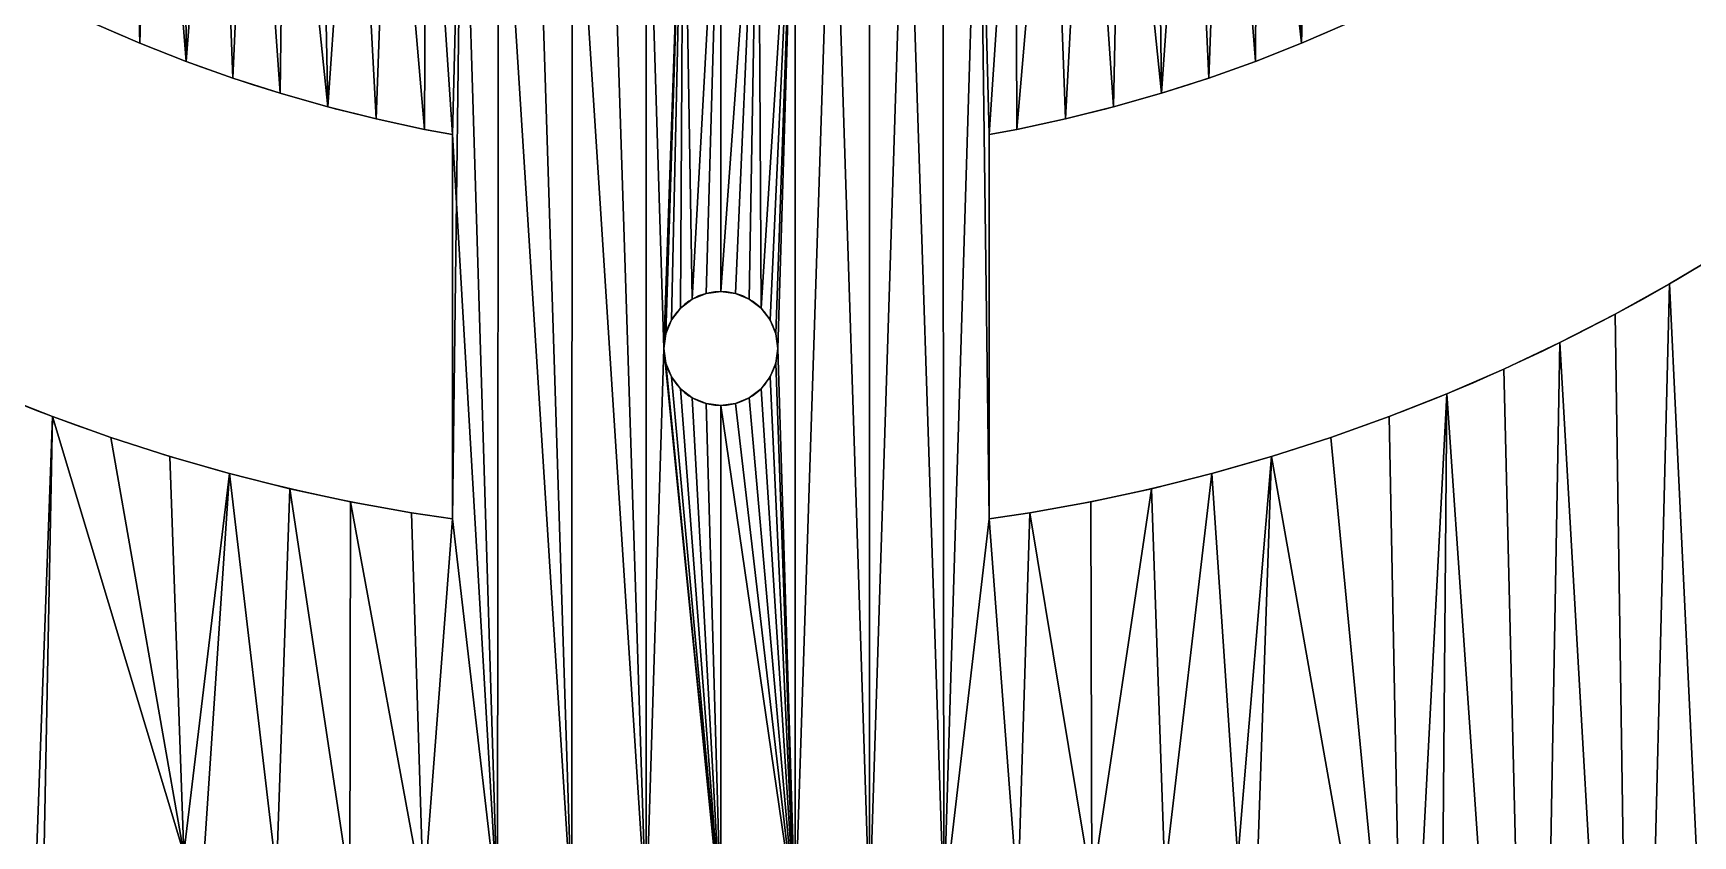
# Model space of a CAD drawing. Extents: x 0 to 166, y 0 to 166.
# Drawn here: x 64.88 to 108.61, y 25.16 to 46.31 of the extents above; entities that cross this region are included whole.
import ezdxf

# ---------------------------------------------------------------- set-up
doc = ezdxf.new("R2010")
doc.units = 0
doc.header["$MEASUREMENT"] = 0
doc.layers.get('0').update_dxf_attribs({"color": 13, "linetype": 'CONTINUOUS'})

msp = doc.modelspace()

# ---------------------------------------------------------------- linework, layer by layer
for p, q in [((67.693, 46.045), (67.693, 46.045, 2)), ((98.307, 46.045), (98.307, 46.045, 2)), ((68.91, 45.564), (68.91, 45.564, 2)), ((97.09, 45.564), (97.09, 45.564, 2)), ((70.142, 45.123), (70.142, 45.123, 2)), ((95.858, 45.123), (95.858, 45.123, 2)), ((71.389, 44.722), (71.389, 44.722, 2)), ((94.611, 44.722), (94.611, 44.722, 2)), ((72.647, 44.363), (72.647, 44.363, 2)), ((93.353, 44.363), (93.353, 44.363, 2)), ((73.917, 44.045), (73.917, 44.045, 2)), ((75.196, 43.769), (75.196, 43.769, 2)), ((90.804, 43.769), (90.804, 43.769, 2)), ((92.083, 44.045), (92.083, 44.045, 2)), ((75.929, 43.635), (75.929, 33.509)), ((75.929, 43.635, 2), (75.929, 33.509, 2)), ((75.929, 43.635), (75.929, 43.635, 2)), ((90.071, 43.635), (90.071, 33.509)), ((90.071, 43.635), (90.071, 43.635, 2)), ((90.071, 43.635, 2), (90.071, 33.509, 2)), ((82.612, 39.449), (82.612, 39.449, 2)), ((83, 39.5), (83, 39.5, 2)), ((83.388, 39.449), (83.388, 39.449, 2)), ((108, 39.699), (108, 39.699, 2)), ((81.939, 39.061), (81.939, 39.061, 2)), ((82.25, 39.299), (82.25, 39.299, 2)), ((83.75, 39.299), (83.75, 39.299, 2)), ((84.061, 39.061), (84.061, 39.061, 2)), ((81.701, 38.75), (81.701, 38.75, 2)), ((84.299, 38.75), (84.299, 38.75, 2)), ((106.57, 38.904), (106.57, 38.904, 2)), ((81.551, 38.388), (81.551, 38.388, 2)), ((84.449, 38.388), (84.449, 38.388, 2)), ((105.114, 38.156), (105.114, 38.156, 2)), ((81.5, 38), (81.5, 38, 2)), ((81.551, 37.612), (81.551, 37.612, 2)), ((84.449, 37.612), (84.449, 37.612, 2)), ((84.5, 38), (84.5, 38, 2)), ((81.701, 37.25), (81.701, 37.25, 2)), ((84.299, 37.25), (84.299, 37.25, 2)), ((103.635, 37.457), (103.635, 37.457, 2)), ((81.939, 36.939), (81.939, 36.939, 2)), ((84.061, 36.939), (84.061, 36.939, 2)), ((102.134, 36.806), (102.134, 36.806, 2)), ((82.25, 36.701), (82.25, 36.701, 2)), ((82.612, 36.551), (82.612, 36.551, 2)), ((83, 36.5), (83, 36.5, 2)), ((83.388, 36.551), (83.388, 36.551, 2)), ((83.75, 36.701), (83.75, 36.701, 2)), ((65.387, 36.205), (65.387, 36.205, 2)), ((100.613, 36.205), (100.613, 36.205, 2)), ((66.928, 35.653), (66.928, 35.653, 2)), ((99.072, 35.653), (99.072, 35.653, 2)), ((68.486, 35.153), (68.486, 35.153, 2)), ((97.514, 35.153), (97.514, 35.153, 2)), ((70.059, 34.704), (70.059, 34.704, 2)), ((95.941, 34.704), (95.941, 34.704, 2)), ((71.646, 34.306), (71.646, 34.306, 2)), ((94.354, 34.306), (94.354, 34.306, 2)), ((73.245, 33.961), (73.245, 33.961, 2)), ((92.755, 33.961), (92.755, 33.961, 2)), ((74.855, 33.668), (74.855, 33.668, 2)), ((75.929, 33.509), (75.929, 33.509, 2)), ((90.071, 33.509), (90.071, 33.509, 2)), ((91.145, 33.668), (91.145, 33.668, 2))]:
    msp.add_line(p, q)
for centre in [(83, 83), (83, 83, 2)]:
    msp.add_circle(centre, 83)
at = {"extrusion": (0, 0, -1)}
for centre in [(-83, 38), (-83, 38, -2)]:
    msp.add_circle(centre, 1.5, dxfattribs=at)
for centre, radius, start, end in [((-83, 83), 50, 278.1311, 351.8689), ((-83, 83, -2), 50, 278.1311, 351.8689), ((-83, 83), 40, 280.1834, 349.8166), ((-83, 83, -2), 40, 280.1834, 349.8166), ((-83, 83), 40, 190.1834, 259.8166), ((-83, 83), 50, 188.1311, 261.8689), ((-83, 83, -2), 40, 190.1834, 259.8166), ((-83, 83, -2), 50, 188.1311, 261.8689)]:
    msp.add_arc(centre, radius, start, end, dxfattribs=at)

# ---------------------------------------------------------------- meshes
mesh = msp.add_polyface()
corners = [(75.929, 33.509, 2), (77.119, 23.289, 2), (75.929, 43.635, 2), (76.188, 53.784, 2), (77.147, 53.576, 2), (79.076, 23.128, 2), (78.113, 53.401, 2), (79.084, 53.257, 2), (81.037, 23.032, 2), (80.059, 53.144, 2), (81.038, 53.064, 2), (81.5, 38, 2), (83, 23, 2), (81.551, 37.612, 2), (81.701, 37.25, 2), (81.939, 36.939, 2), (67.387, 57.387, 2), (66.492, 46.565, 2), (67.693, 46.045, 2), (68, 57.019, 2), (68.91, 45.564, 2), (68.858, 56.542, 2), (69.731, 56.094, 2), (70.142, 45.123, 2), (70.619, 55.674, 2), (71.389, 44.722, 2), (71.519, 55.284, 2), (72.647, 44.363, 2), (72.432, 54.923, 2), (73.357, 54.592, 2), (73.917, 44.045, 2), (74.291, 54.292, 2), (75.196, 43.769, 2), (75.235, 54.022, 2), (57.019, 68, 2), (56.626, 52.926, 2), (57.624, 52.08, 2), (64.772, 74.772, 2), (61.877, 49.032, 2), (63, 48.359, 2), (64.144, 47.723, 2), (65.308, 47.125, 2), (82.018, 53.016, 2), (81.551, 38.388, 2), (81.701, 38.75, 2), (81.939, 39.061, 2), (82.25, 39.299, 2), (83, 53, 2), (82.612, 39.449, 2), (83, 39.5, 2)]
mesh.append_faces([[corners[k] for k in face] for face in [(0, 1, 2), (3, 1, 4), (4, 5, 6), (6, 5, 7), (7, 8, 9), (9, 8, 10), (11, 12, 13), (13, 12, 14), (14, 12, 15), (16, 18, 19), (19, 20, 21), (21, 20, 22), (22, 23, 24), (24, 25, 26), (26, 27, 28), (28, 27, 29), (29, 30, 31), (31, 32, 33), (33, 2, 3), (42, 46, 47)]], dxfattribs={"vtx0": -1, "vtx1": -1})
mesh.append_faces([[corners[k] for k in face] for face in [(2, 1, 3), (10, 8, 11)]], dxfattribs={"vtx0": -1, "vtx1": -1, "vtx2": -1})
mesh.append_faces([[corners[k] for k in face] for face in [(4, 1, 5), (7, 5, 8), (16, 17, 18), (19, 18, 20), (22, 20, 23), (24, 23, 25), (26, 25, 27), (29, 27, 30), (31, 30, 32), (33, 32, 2), (34, 35, 36), (37, 38, 39), (37, 39, 40), (37, 40, 41), (11, 42, 10), (42, 11, 43), (42, 43, 44), (42, 44, 45), (42, 45, 46), (47, 46, 48), (47, 48, 49)]], dxfattribs={"vtx0": -1, "vtx2": -1})
mesh = msp.add_polyface()
corners = [(60.777, 49.741), (64.772, 74.772), (61.877, 49.032), (63, 48.359), (64.144, 47.723), (65.308, 47.125), (77.119, 23.289), (75.929, 33.509), (76.188, 53.784), (77.147, 53.576), (79.076, 23.128), (78.113, 53.401), (79.084, 53.257), (81.037, 23.032), (80.059, 53.144), (81.038, 53.064), (81.5, 38), (83, 23), (81.551, 37.612), (81.701, 37.25), (81.939, 36.939), (66.492, 46.565), (67.387, 57.387), (67.693, 46.045), (68, 57.019), (68.91, 45.564), (68.858, 56.542), (69.731, 56.094), (70.142, 45.123), (70.619, 55.674), (71.389, 44.722), (71.519, 55.284), (72.647, 44.363), (72.432, 54.923), (73.357, 54.592), (73.917, 44.045), (74.291, 54.292), (75.196, 43.769), (75.235, 54.022), (75.929, 43.635), (82.018, 53.016), (81.551, 38.388), (81.701, 38.75), (81.939, 39.061), (82.25, 39.299), (83, 53), (82.612, 39.449), (83, 39.5)]
mesh.append_faces([[corners[k] for k in face] for face in [(0, 1, 2), (2, 1, 3), (3, 1, 4), (4, 1, 5), (6, 9, 10), (10, 12, 13), (21, 22, 23), (23, 24, 25), (25, 27, 28), (28, 29, 30), (30, 31, 32), (32, 34, 35), (35, 36, 37), (37, 38, 39), (39, 8, 7), (40, 16, 15), (16, 40, 41), (41, 40, 42), (42, 40, 43), (43, 40, 44), (44, 45, 46), (46, 45, 47)]], dxfattribs={"vtx0": -1, "vtx1": -1})
mesh.append_faces([[corners[k] for k in face] for face in [(6, 7, 8), (13, 15, 16)]], dxfattribs={"vtx0": -1, "vtx1": -1, "vtx2": -1})
mesh.append_faces([[corners[k] for k in face] for face in [(6, 8, 9), (10, 9, 11), (10, 11, 12), (13, 12, 14), (13, 14, 15), (17, 16, 18), (17, 18, 19), (17, 19, 20), (23, 22, 24), (25, 24, 26), (25, 26, 27), (28, 27, 29), (30, 29, 31), (32, 31, 33), (32, 33, 34), (35, 34, 36), (37, 36, 38), (39, 38, 8), (44, 40, 45)]], dxfattribs={"vtx0": -1, "vtx2": -1})
mesh = msp.add_polyface()
corners = [(84.963, 23.032), (84.061, 36.939), (84.299, 37.25), (84.449, 37.612), (84.5, 38), (84.962, 53.064), (85.941, 53.144), (86.924, 23.128), (86.916, 53.257), (87.887, 53.401), (88.881, 23.289), (88.853, 53.576), (89.812, 53.784), (90.071, 33.509), (90.071, 43.635), (101.856, 47.723), (108.613, 67.387), (103, 48.359), (104.123, 49.032), (105.223, 49.741), (106.299, 50.486), (90.765, 54.022), (90.804, 43.769), (91.709, 54.292), (92.083, 44.045), (92.643, 54.592), (93.353, 44.363), (93.568, 54.923), (94.611, 44.722), (94.481, 55.284), (95.381, 55.674), (95.858, 45.123), (96.269, 56.094), (97.09, 45.564), (97.142, 56.542), (98.307, 46.045), (98, 57.019), (98.613, 57.387), (99.508, 46.565), (83, 39.5), (83, 53), (83.982, 53.016), (83.388, 39.449), (83.75, 39.299), (84.061, 39.061), (84.299, 38.75), (84.449, 38.388)]
mesh.append_faces([[corners[k] for k in face] for face in [(0, 6, 7), (7, 9, 10), (13, 12, 14), (15, 16, 17), (17, 16, 18), (18, 16, 19), (19, 16, 20), (21, 14, 12), (14, 21, 22), (22, 23, 24), (24, 25, 26), (26, 27, 28), (28, 30, 31), (31, 32, 33), (33, 34, 35), (35, 37, 38), (39, 41, 42), (42, 41, 43), (43, 41, 44), (44, 5, 45), (45, 5, 46), (46, 5, 4)]], dxfattribs={"vtx0": -1, "vtx1": -1})
mesh.append_faces([[corners[k] for k in face] for face in [(0, 4, 5), (10, 12, 13)]], dxfattribs={"vtx0": -1, "vtx1": -1, "vtx2": -1})
mesh.append_faces([[corners[k] for k in face] for face in [(0, 1, 2), (0, 2, 3), (0, 3, 4), (0, 5, 6), (7, 6, 8), (7, 8, 9), (10, 9, 11), (10, 11, 12), (22, 21, 23), (24, 23, 25), (26, 25, 27), (28, 27, 29), (28, 29, 30), (31, 30, 32), (33, 32, 34), (35, 34, 36), (35, 36, 37), (39, 40, 41), (44, 41, 5)]], dxfattribs={"vtx0": -1, "vtx2": -1})
mesh = msp.add_polyface()
corners = [(84.061, 36.939, 2), (84.963, 23.032, 2), (84.299, 37.25, 2), (84.449, 37.612, 2), (84.5, 38, 2), (84.962, 53.064, 2), (85.941, 53.144, 2), (86.924, 23.128, 2), (86.916, 53.257, 2), (87.887, 53.401, 2), (88.881, 23.289, 2), (88.853, 53.576, 2), (89.812, 53.784, 2), (90.071, 33.509, 2), (90.071, 43.635, 2), (108.613, 67.387, 2), (101.856, 47.723, 2), (103, 48.359, 2), (104.123, 49.032, 2), (105.223, 49.741, 2), (106.299, 50.486, 2), (83, 53, 2), (83, 39.5, 2), (83.982, 53.016, 2), (83.388, 39.449, 2), (83.75, 39.299, 2), (84.061, 39.061, 2), (84.299, 38.75, 2), (84.449, 38.388, 2), (90.765, 54.022, 2), (90.804, 43.769, 2), (91.709, 54.292, 2), (92.083, 44.045, 2), (92.643, 54.592, 2), (93.353, 44.363, 2), (93.568, 54.923, 2), (94.611, 44.722, 2), (94.481, 55.284, 2), (95.381, 55.674, 2), (95.858, 45.123, 2), (96.269, 56.094, 2), (97.09, 45.564, 2), (97.142, 56.542, 2), (98.307, 46.045, 2), (98, 57.019, 2), (98.613, 57.387, 2), (99.508, 46.565, 2)]
mesh.append_faces([[corners[k] for k in face] for face in [(0, 1, 2), (2, 1, 3), (3, 1, 4), (5, 1, 6), (6, 7, 8), (8, 7, 9), (9, 10, 11), (11, 10, 12), (21, 22, 23), (23, 26, 5), (29, 30, 31), (31, 32, 33), (33, 34, 35), (35, 36, 37), (37, 36, 38), (38, 39, 40), (40, 41, 42), (42, 43, 44), (44, 43, 45)]], dxfattribs={"vtx0": -1, "vtx1": -1})
mesh.append_faces([[corners[k] for k in face] for face in [(4, 1, 5), (12, 10, 13)]], dxfattribs={"vtx0": -1, "vtx1": -1, "vtx2": -1})
mesh.append_faces([[corners[k] for k in face] for face in [(6, 1, 7), (9, 7, 10), (12, 13, 14), (15, 16, 17), (15, 17, 18), (15, 18, 19), (15, 19, 20), (23, 22, 24), (23, 24, 25), (23, 25, 26), (5, 26, 27), (5, 27, 28), (5, 28, 4), (14, 29, 12), (29, 14, 30), (31, 30, 32), (33, 32, 34), (35, 34, 36), (38, 36, 39), (40, 39, 41), (42, 41, 43), (45, 43, 46)]], dxfattribs={"vtx0": -1, "vtx2": -1})
mesh = msp.add_polyface()
corners = [(67.693, 46.045, 2), (66.492, 46.565), (67.693, 46.045), (66.492, 46.565, 2)]
mesh.append_faces([[corners[k] for k in face] for face in [(0, 1, 2), (1, 0, 3)]], dxfattribs={"vtx0": -1})
mesh = msp.add_polyface()
corners = [(99.508, 46.565, 2), (98.307, 46.045), (99.508, 46.565), (98.307, 46.045, 2)]
mesh.append_faces([[corners[k] for k in face] for face in [(0, 1, 2), (1, 0, 3)]], dxfattribs={"vtx0": -1})
mesh = msp.add_polyface()
corners = [(68.91, 45.564, 2), (67.693, 46.045), (68.91, 45.564), (67.693, 46.045, 2)]
mesh.append_faces([[corners[k] for k in face] for face in [(0, 1, 2), (1, 0, 3)]], dxfattribs={"vtx0": -1})
mesh = msp.add_polyface()
corners = [(98.307, 46.045, 2), (97.09, 45.564), (98.307, 46.045), (97.09, 45.564, 2)]
mesh.append_faces([[corners[k] for k in face] for face in [(0, 1, 2), (1, 0, 3)]], dxfattribs={"vtx0": -1})
mesh = msp.add_polyface()
corners = [(70.142, 45.123, 2), (68.91, 45.564), (70.142, 45.123), (68.91, 45.564, 2)]
mesh.append_faces([[corners[k] for k in face] for face in [(0, 1, 2), (1, 0, 3)]], dxfattribs={"vtx0": -1})
mesh = msp.add_polyface()
corners = [(97.09, 45.564, 2), (95.858, 45.123), (97.09, 45.564), (95.858, 45.123, 2)]
mesh.append_faces([[corners[k] for k in face] for face in [(0, 1, 2), (1, 0, 3)]], dxfattribs={"vtx0": -1})
mesh = msp.add_polyface()
corners = [(71.389, 44.722, 2), (70.142, 45.123), (71.389, 44.722), (70.142, 45.123, 2)]
mesh.append_faces([[corners[k] for k in face] for face in [(0, 1, 2), (1, 0, 3)]], dxfattribs={"vtx0": -1})
mesh = msp.add_polyface()
corners = [(95.858, 45.123, 2), (94.611, 44.722), (95.858, 45.123), (94.611, 44.722, 2)]
mesh.append_faces([[corners[k] for k in face] for face in [(0, 1, 2), (1, 0, 3)]], dxfattribs={"vtx0": -1})
mesh = msp.add_polyface()
corners = [(72.647, 44.363, 2), (71.389, 44.722), (72.647, 44.363), (71.389, 44.722, 2)]
mesh.append_faces([[corners[k] for k in face] for face in [(0, 1, 2), (1, 0, 3)]], dxfattribs={"vtx0": -1})
mesh = msp.add_polyface()
corners = [(94.611, 44.722, 2), (93.353, 44.363), (94.611, 44.722), (93.353, 44.363, 2)]
mesh.append_faces([[corners[k] for k in face] for face in [(0, 1, 2), (1, 0, 3)]], dxfattribs={"vtx0": -1})
mesh = msp.add_polyface()
corners = [(73.917, 44.045, 2), (72.647, 44.363), (73.917, 44.045), (72.647, 44.363, 2)]
mesh.append_faces([[corners[k] for k in face] for face in [(0, 1, 2), (1, 0, 3)]], dxfattribs={"vtx0": -1})
mesh = msp.add_polyface()
corners = [(93.353, 44.363, 2), (92.083, 44.045), (93.353, 44.363), (92.083, 44.045, 2)]
mesh.append_faces([[corners[k] for k in face] for face in [(0, 1, 2), (1, 0, 3)]], dxfattribs={"vtx0": -1})
mesh = msp.add_polyface()
corners = [(75.196, 43.769, 2), (73.917, 44.045), (75.196, 43.769), (73.917, 44.045, 2)]
mesh.append_faces([[corners[k] for k in face] for face in [(0, 1, 2), (1, 0, 3)]], dxfattribs={"vtx0": -1})
mesh = msp.add_polyface()
corners = [(75.929, 43.635, 2), (75.196, 43.769), (75.929, 43.635), (75.196, 43.769, 2)]
mesh.append_faces([[corners[k] for k in face] for face in [(0, 1, 2), (1, 0, 3)]], dxfattribs={"vtx0": -1})
mesh = msp.add_polyface()
corners = [(90.804, 43.769, 2), (90.071, 43.635), (90.804, 43.769), (90.071, 43.635, 2)]
mesh.append_faces([[corners[k] for k in face] for face in [(0, 1, 2), (1, 0, 3)]], dxfattribs={"vtx0": -1})
mesh = msp.add_polyface()
corners = [(92.083, 44.045, 2), (90.804, 43.769), (92.083, 44.045), (90.804, 43.769, 2)]
mesh.append_faces([[corners[k] for k in face] for face in [(0, 1, 2), (1, 0, 3)]], dxfattribs={"vtx0": -1})
mesh = msp.add_polyface()
corners = [(75.929, 43.635, 2), (75.929, 33.509), (75.929, 33.509, 2), (75.929, 43.635)]
mesh.append_faces([[corners[k] for k in face] for face in [(0, 1, 2), (1, 0, 3)]], dxfattribs={"vtx0": -1})
mesh = msp.add_polyface()
corners = [(90.071, 43.635), (90.071, 33.509, 2), (90.071, 33.509), (90.071, 43.635, 2)]
mesh.append_faces([[corners[k] for k in face] for face in [(0, 1, 2), (1, 0, 3)]], dxfattribs={"vtx0": -1})
mesh = msp.add_polyface()
corners = [(56.321, 4.405), (56.597, 40.54), (58.906, 3.574), (58, 39.699), (59.43, 38.904), (61.518, 2.828), (60.886, 38.156), (62.365, 37.457), (64.153, 2.168), (63.866, 36.806), (65.387, 36.205), (64.983, 15.36), (68.851, 24.699), (66.928, 35.653), (68.486, 35.153), (70.059, 34.704), (69.375, 24.567), (71.295, 24.153), (71.646, 34.306), (73.226, 23.801), (73.245, 33.961), (75.168, 23.513), (74.855, 33.668), (75.929, 33.509), (77.119, 23.289), (81.037, 23.032), (81.5, 38), (83, 23), (81.939, 36.939), (82.25, 36.701), (82.612, 36.551), (83, 36.5), (66.808, 1.595), (67.105, 14.829), (69.48, 1.109), (69.344, 14.345), (71.597, 13.935), (72.166, 0.71), (73.863, 13.599), (74.865, 0.4), (76.139, 13.337), (77.572, 0.178), (78.422, 13.15), (80.284, 0.044), (80.71, 13.037), (83, 0), (83, 13)]
mesh.append_faces([[corners[k] for k in face] for face in [(0, 1, 2), (2, 4, 5), (5, 7, 8), (11, 10, 12), (12, 15, 16), (16, 15, 17), (17, 18, 19), (19, 20, 21), (21, 23, 24), (25, 26, 27), (32, 33, 34), (34, 36, 37), (37, 38, 39), (39, 40, 41), (41, 42, 43), (43, 44, 45)]], dxfattribs={"vtx0": -1, "vtx1": -1})
mesh.append_faces([[corners[k] for k in face] for face in [(8, 10, 11)]], dxfattribs={"vtx0": -1, "vtx1": -1, "vtx2": -1})
mesh.append_faces([[corners[k] for k in face] for face in [(2, 1, 3), (2, 3, 4), (5, 4, 6), (5, 6, 7), (8, 7, 9), (8, 9, 10), (12, 10, 13), (12, 13, 14), (12, 14, 15), (17, 15, 18), (19, 18, 20), (21, 20, 22), (21, 22, 23), (27, 28, 29), (27, 29, 30), (27, 30, 31), (11, 32, 8), (32, 11, 33), (34, 33, 35), (34, 35, 36), (37, 36, 38), (39, 38, 40), (41, 40, 42), (43, 42, 44), (45, 44, 46)]], dxfattribs={"vtx0": -1, "vtx2": -1})
mesh = msp.add_polyface()
corners = [(56.597, 40.54, 2), (56.321, 4.405, 2), (58.906, 3.574, 2), (58, 39.699, 2), (59.43, 38.904, 2), (61.518, 2.828, 2), (60.886, 38.156, 2), (62.365, 37.457, 2), (64.153, 2.168, 2), (63.866, 36.806, 2), (65.387, 36.205, 2), (64.983, 15.36, 2), (68.851, 24.699, 2), (66.928, 35.653, 2), (68.486, 35.153, 2), (70.059, 34.704, 2), (69.375, 24.567, 2), (71.295, 24.153, 2), (71.646, 34.306, 2), (73.226, 23.801, 2), (73.245, 33.961, 2), (75.168, 23.513, 2), (74.855, 33.668, 2), (75.929, 33.509, 2), (77.119, 23.289, 2), (81.5, 38, 2), (81.037, 23.032, 2), (83, 23, 2), (81.939, 36.939, 2), (82.25, 36.701, 2), (82.612, 36.551, 2), (83, 36.5, 2), (66.808, 1.595, 2), (67.105, 14.829, 2), (69.48, 1.109, 2), (69.344, 14.345, 2), (71.597, 13.935, 2), (72.166, 0.71, 2), (73.863, 13.599, 2), (74.865, 0.4, 2), (76.139, 13.337, 2), (77.572, 0.178, 2), (78.422, 13.15, 2), (80.284, 0.044, 2), (80.71, 13.037, 2), (83, 0, 2), (83, 13, 2)]
mesh.append_faces([[corners[k] for k in face] for face in [(0, 2, 3), (3, 2, 4), (4, 5, 6), (6, 5, 7), (7, 8, 9), (9, 8, 10), (10, 12, 13), (13, 12, 14), (14, 12, 15), (15, 17, 18), (18, 19, 20), (20, 21, 22), (22, 21, 23), (28, 27, 29), (29, 27, 30), (30, 27, 31), (32, 11, 8), (11, 32, 33), (33, 34, 35), (35, 34, 36), (36, 37, 38), (38, 39, 40), (40, 41, 42), (42, 43, 44), (44, 45, 46)]], dxfattribs={"vtx0": -1, "vtx1": -1})
mesh.append_faces([[corners[k] for k in face] for face in [(10, 8, 11)]], dxfattribs={"vtx0": -1, "vtx1": -1, "vtx2": -1})
mesh.append_faces([[corners[k] for k in face] for face in [(0, 1, 2), (4, 2, 5), (7, 5, 8), (10, 11, 12), (15, 12, 16), (15, 16, 17), (18, 17, 19), (20, 19, 21), (23, 21, 24), (25, 26, 27), (33, 32, 34), (36, 34, 37), (38, 37, 39), (40, 39, 41), (42, 41, 43), (44, 43, 45)]], dxfattribs={"vtx0": -1, "vtx2": -1})
mesh = msp.add_polyface()
corners = [(83, 23), (83, 36.5), (84.963, 23.032), (83.388, 36.551), (83.75, 36.701), (84.061, 36.939), (88.881, 23.289), (90.071, 33.509), (90.832, 23.513), (91.145, 33.668), (92.774, 23.801), (92.755, 33.961), (94.354, 34.306), (94.705, 24.153), (95.941, 34.704), (96.625, 24.567), (97.514, 35.153), (97.149, 24.699), (101.017, 15.36), (99.072, 35.653), (100.613, 36.205), (102.134, 36.806), (101.847, 2.168), (104.482, 2.828), (103.635, 37.457), (105.114, 38.156), (107.094, 3.574), (106.57, 38.904), (108, 39.699), (109.679, 4.405), (109.403, 40.54), (83, 0), (83, 13), (85.29, 13.037), (85.716, 0.044), (87.578, 13.15), (88.428, 0.178), (89.861, 13.337), (91.135, 0.4), (92.137, 13.599), (93.834, 0.71), (94.403, 13.935), (96.52, 1.109), (96.656, 14.345), (99.192, 1.595), (98.895, 14.829)]
mesh.append_faces([[corners[k] for k in face] for face in [(0, 1, 2), (6, 7, 8), (8, 9, 10), (10, 12, 13), (13, 14, 15), (15, 16, 17), (17, 16, 18), (22, 21, 23), (23, 25, 26), (26, 28, 29), (31, 33, 34), (34, 35, 36), (36, 37, 38), (38, 39, 40), (40, 41, 42), (42, 43, 44), (44, 18, 22)]], dxfattribs={"vtx0": -1, "vtx1": -1})
mesh.append_faces([[corners[k] for k in face] for face in [(18, 21, 22)]], dxfattribs={"vtx0": -1, "vtx1": -1, "vtx2": -1})
mesh.append_faces([[corners[k] for k in face] for face in [(2, 1, 3), (2, 3, 4), (2, 4, 5), (8, 7, 9), (10, 9, 11), (10, 11, 12), (13, 12, 14), (15, 14, 16), (18, 16, 19), (18, 19, 20), (18, 20, 21), (23, 21, 24), (23, 24, 25), (26, 25, 27), (26, 27, 28), (29, 28, 30), (31, 32, 33), (34, 33, 35), (36, 35, 37), (38, 37, 39), (40, 39, 41), (42, 41, 43), (44, 43, 45), (44, 45, 18)]], dxfattribs={"vtx0": -1, "vtx2": -1})
mesh = msp.add_polyface()
corners = [(83, 36.5, 2), (83, 23, 2), (84.963, 23.032, 2), (83.388, 36.551, 2), (83.75, 36.701, 2), (84.061, 36.939, 2), (90.071, 33.509, 2), (88.881, 23.289, 2), (90.832, 23.513, 2), (91.145, 33.668, 2), (92.774, 23.801, 2), (92.755, 33.961, 2), (94.354, 34.306, 2), (94.705, 24.153, 2), (95.941, 34.704, 2), (96.625, 24.567, 2), (97.514, 35.153, 2), (97.149, 24.699, 2), (101.017, 15.36, 2), (99.072, 35.653, 2), (100.613, 36.205, 2), (102.134, 36.806, 2), (101.847, 2.168, 2), (104.482, 2.828, 2), (103.635, 37.457, 2), (105.114, 38.156, 2), (107.094, 3.574, 2), (106.57, 38.904, 2), (108, 39.699, 2), (109.679, 4.405, 2), (109.403, 40.54, 2), (83, 13, 2), (83, 0, 2), (85.29, 13.037, 2), (85.716, 0.044, 2), (87.578, 13.15, 2), (88.428, 0.178, 2), (89.861, 13.337, 2), (91.135, 0.4, 2), (92.137, 13.599, 2), (93.834, 0.71, 2), (94.403, 13.935, 2), (96.52, 1.109, 2), (96.656, 14.345, 2), (99.192, 1.595, 2), (98.895, 14.829, 2)]
mesh.append_faces([[corners[k] for k in face] for face in [(0, 2, 3), (3, 2, 4), (4, 2, 5), (6, 8, 9), (9, 10, 11), (11, 10, 12), (12, 13, 14), (14, 15, 16), (16, 18, 19), (19, 18, 20), (20, 18, 21), (21, 23, 24), (24, 23, 25), (25, 26, 27), (27, 26, 28), (28, 29, 30), (31, 32, 33), (33, 34, 35), (35, 36, 37), (37, 38, 39), (39, 40, 41), (41, 42, 43), (43, 44, 45), (45, 44, 18)]], dxfattribs={"vtx0": -1, "vtx1": -1})
mesh.append_faces([[corners[k] for k in face] for face in [(21, 18, 22)]], dxfattribs={"vtx0": -1, "vtx1": -1, "vtx2": -1})
mesh.append_faces([[corners[k] for k in face] for face in [(0, 1, 2), (6, 7, 8), (9, 8, 10), (12, 10, 13), (14, 13, 15), (16, 15, 17), (16, 17, 18), (21, 22, 23), (25, 23, 26), (28, 26, 29), (33, 32, 34), (35, 34, 36), (37, 36, 38), (39, 38, 40), (41, 40, 42), (43, 42, 44), (18, 44, 22)]], dxfattribs={"vtx0": -1, "vtx2": -1})
mesh = msp.add_polyface()
corners = [(108, 39.699, 2), (109.403, 40.54), (108, 39.699), (109.403, 40.54, 2)]
mesh.append_faces([[corners[k] for k in face] for face in [(0, 1, 2), (1, 0, 3)]], dxfattribs={"vtx0": -1})
mesh = msp.add_polyface()
corners = [(82.612, 39.449, 2), (82.25, 39.299), (82.612, 39.449), (82.25, 39.299, 2)]
mesh.append_faces([[corners[k] for k in face] for face in [(0, 1, 2), (1, 0, 3)]], dxfattribs={"vtx0": -1})
mesh = msp.add_polyface()
corners = [(83, 39.5, 2), (82.612, 39.449), (83, 39.5), (82.612, 39.449, 2)]
mesh.append_faces([[corners[k] for k in face] for face in [(0, 1, 2), (1, 0, 3)]], dxfattribs={"vtx0": -1})
mesh = msp.add_polyface()
corners = [(83.388, 39.449, 2), (83, 39.5), (83.388, 39.449), (83, 39.5, 2)]
mesh.append_faces([[corners[k] for k in face] for face in [(0, 1, 2), (1, 0, 3)]], dxfattribs={"vtx0": -1})
mesh = msp.add_polyface()
corners = [(83.75, 39.299, 2), (83.388, 39.449), (83.75, 39.299), (83.388, 39.449, 2)]
mesh.append_faces([[corners[k] for k in face] for face in [(0, 1, 2), (1, 0, 3)]], dxfattribs={"vtx0": -1})
mesh = msp.add_polyface()
corners = [(106.57, 38.904, 2), (108, 39.699), (106.57, 38.904), (108, 39.699, 2)]
mesh.append_faces([[corners[k] for k in face] for face in [(0, 1, 2), (1, 0, 3)]], dxfattribs={"vtx0": -1})
mesh = msp.add_polyface()
corners = [(81.939, 39.061), (81.701, 38.75, 2), (81.701, 38.75), (81.939, 39.061, 2)]
mesh.append_faces([[corners[k] for k in face] for face in [(0, 1, 2), (1, 0, 3)]], dxfattribs={"vtx0": -1})
mesh = msp.add_polyface()
corners = [(82.25, 39.299, 2), (81.939, 39.061), (82.25, 39.299), (81.939, 39.061, 2)]
mesh.append_faces([[corners[k] for k in face] for face in [(0, 1, 2), (1, 0, 3)]], dxfattribs={"vtx0": -1})
mesh = msp.add_polyface()
corners = [(84.061, 39.061, 2), (83.75, 39.299), (84.061, 39.061), (83.75, 39.299, 2)]
mesh.append_faces([[corners[k] for k in face] for face in [(0, 1, 2), (1, 0, 3)]], dxfattribs={"vtx0": -1})
mesh = msp.add_polyface()
corners = [(84.061, 39.061, 2), (84.299, 38.75), (84.299, 38.75, 2), (84.061, 39.061)]
mesh.append_faces([[corners[k] for k in face] for face in [(0, 1, 2), (1, 0, 3)]], dxfattribs={"vtx0": -1})
mesh = msp.add_polyface()
corners = [(81.701, 38.75), (81.551, 38.388, 2), (81.551, 38.388), (81.701, 38.75, 2)]
mesh.append_faces([[corners[k] for k in face] for face in [(0, 1, 2), (1, 0, 3)]], dxfattribs={"vtx0": -1})
mesh = msp.add_polyface()
corners = [(84.299, 38.75, 2), (84.449, 38.388), (84.449, 38.388, 2), (84.299, 38.75)]
mesh.append_faces([[corners[k] for k in face] for face in [(0, 1, 2), (1, 0, 3)]], dxfattribs={"vtx0": -1})
mesh = msp.add_polyface()
corners = [(105.114, 38.156, 2), (106.57, 38.904), (105.114, 38.156), (106.57, 38.904, 2)]
mesh.append_faces([[corners[k] for k in face] for face in [(0, 1, 2), (1, 0, 3)]], dxfattribs={"vtx0": -1})
mesh = msp.add_polyface()
corners = [(81.551, 38.388), (81.5, 38, 2), (81.5, 38), (81.551, 38.388, 2)]
mesh.append_faces([[corners[k] for k in face] for face in [(0, 1, 2), (1, 0, 3)]], dxfattribs={"vtx0": -1})
mesh = msp.add_polyface()
corners = [(84.449, 38.388, 2), (84.5, 38), (84.5, 38, 2), (84.449, 38.388)]
mesh.append_faces([[corners[k] for k in face] for face in [(0, 1, 2), (1, 0, 3)]], dxfattribs={"vtx0": -1})
mesh = msp.add_polyface()
corners = [(103.635, 37.457, 2), (105.114, 38.156), (103.635, 37.457), (105.114, 38.156, 2)]
mesh.append_faces([[corners[k] for k in face] for face in [(0, 1, 2), (1, 0, 3)]], dxfattribs={"vtx0": -1})
mesh = msp.add_polyface()
corners = [(81.5, 38), (81.551, 37.612, 2), (81.551, 37.612), (81.5, 38, 2)]
mesh.append_faces([[corners[k] for k in face] for face in [(0, 1, 2), (1, 0, 3)]], dxfattribs={"vtx0": -1})
mesh = msp.add_polyface()
corners = [(81.551, 37.612), (81.701, 37.25, 2), (81.701, 37.25), (81.551, 37.612, 2)]
mesh.append_faces([[corners[k] for k in face] for face in [(0, 1, 2), (1, 0, 3)]], dxfattribs={"vtx0": -1})
mesh = msp.add_polyface()
corners = [(84.449, 37.612, 2), (84.299, 37.25), (84.299, 37.25, 2), (84.449, 37.612)]
mesh.append_faces([[corners[k] for k in face] for face in [(0, 1, 2), (1, 0, 3)]], dxfattribs={"vtx0": -1})
mesh = msp.add_polyface()
corners = [(84.5, 38, 2), (84.449, 37.612), (84.449, 37.612, 2), (84.5, 38)]
mesh.append_faces([[corners[k] for k in face] for face in [(0, 1, 2), (1, 0, 3)]], dxfattribs={"vtx0": -1})
mesh = msp.add_polyface()
corners = [(81.701, 37.25), (81.939, 36.939, 2), (81.939, 36.939), (81.701, 37.25, 2)]
mesh.append_faces([[corners[k] for k in face] for face in [(0, 1, 2), (1, 0, 3)]], dxfattribs={"vtx0": -1})
mesh = msp.add_polyface()
corners = [(84.299, 37.25, 2), (84.061, 36.939), (84.061, 36.939, 2), (84.299, 37.25)]
mesh.append_faces([[corners[k] for k in face] for face in [(0, 1, 2), (1, 0, 3)]], dxfattribs={"vtx0": -1})
mesh = msp.add_polyface()
corners = [(102.134, 36.806, 2), (103.635, 37.457), (102.134, 36.806), (103.635, 37.457, 2)]
mesh.append_faces([[corners[k] for k in face] for face in [(0, 1, 2), (1, 0, 3)]], dxfattribs={"vtx0": -1})
mesh = msp.add_polyface()
corners = [(63.866, 36.806, 2), (65.387, 36.205), (63.866, 36.806), (65.387, 36.205, 2)]
mesh.append_faces([[corners[k] for k in face] for face in [(0, 1, 2), (1, 0, 3)]], dxfattribs={"vtx0": -1})
mesh = msp.add_polyface()
corners = [(81.939, 36.939, 2), (82.25, 36.701), (81.939, 36.939), (82.25, 36.701, 2)]
mesh.append_faces([[corners[k] for k in face] for face in [(0, 1, 2), (1, 0, 3)]], dxfattribs={"vtx0": -1})
mesh = msp.add_polyface()
corners = [(83.75, 36.701, 2), (84.061, 36.939), (83.75, 36.701), (84.061, 36.939, 2)]
mesh.append_faces([[corners[k] for k in face] for face in [(0, 1, 2), (1, 0, 3)]], dxfattribs={"vtx0": -1})
mesh = msp.add_polyface()
corners = [(100.613, 36.205, 2), (102.134, 36.806), (100.613, 36.205), (102.134, 36.806, 2)]
mesh.append_faces([[corners[k] for k in face] for face in [(0, 1, 2), (1, 0, 3)]], dxfattribs={"vtx0": -1})
mesh = msp.add_polyface()
corners = [(82.25, 36.701, 2), (82.612, 36.551), (82.25, 36.701), (82.612, 36.551, 2)]
mesh.append_faces([[corners[k] for k in face] for face in [(0, 1, 2), (1, 0, 3)]], dxfattribs={"vtx0": -1})
mesh = msp.add_polyface()
corners = [(82.612, 36.551, 2), (83, 36.5), (82.612, 36.551), (83, 36.5, 2)]
mesh.append_faces([[corners[k] for k in face] for face in [(0, 1, 2), (1, 0, 3)]], dxfattribs={"vtx0": -1})
mesh = msp.add_polyface()
corners = [(83, 36.5, 2), (83.388, 36.551), (83, 36.5), (83.388, 36.551, 2)]
mesh.append_faces([[corners[k] for k in face] for face in [(0, 1, 2), (1, 0, 3)]], dxfattribs={"vtx0": -1})
mesh = msp.add_polyface()
corners = [(83.388, 36.551, 2), (83.75, 36.701), (83.388, 36.551), (83.75, 36.701, 2)]
mesh.append_faces([[corners[k] for k in face] for face in [(0, 1, 2), (1, 0, 3)]], dxfattribs={"vtx0": -1})
mesh = msp.add_polyface()
corners = [(65.387, 36.205, 2), (66.928, 35.653), (65.387, 36.205), (66.928, 35.653, 2)]
mesh.append_faces([[corners[k] for k in face] for face in [(0, 1, 2), (1, 0, 3)]], dxfattribs={"vtx0": -1})
mesh = msp.add_polyface()
corners = [(99.072, 35.653, 2), (100.613, 36.205), (99.072, 35.653), (100.613, 36.205, 2)]
mesh.append_faces([[corners[k] for k in face] for face in [(0, 1, 2), (1, 0, 3)]], dxfattribs={"vtx0": -1})
mesh = msp.add_polyface()
corners = [(66.928, 35.653, 2), (68.486, 35.153), (66.928, 35.653), (68.486, 35.153, 2)]
mesh.append_faces([[corners[k] for k in face] for face in [(0, 1, 2), (1, 0, 3)]], dxfattribs={"vtx0": -1})
mesh = msp.add_polyface()
corners = [(97.514, 35.153, 2), (99.072, 35.653), (97.514, 35.153), (99.072, 35.653, 2)]
mesh.append_faces([[corners[k] for k in face] for face in [(0, 1, 2), (1, 0, 3)]], dxfattribs={"vtx0": -1})
mesh = msp.add_polyface()
corners = [(68.486, 35.153, 2), (70.059, 34.704), (68.486, 35.153), (70.059, 34.704, 2)]
mesh.append_faces([[corners[k] for k in face] for face in [(0, 1, 2), (1, 0, 3)]], dxfattribs={"vtx0": -1})
mesh = msp.add_polyface()
corners = [(95.941, 34.704, 2), (97.514, 35.153), (95.941, 34.704), (97.514, 35.153, 2)]
mesh.append_faces([[corners[k] for k in face] for face in [(0, 1, 2), (1, 0, 3)]], dxfattribs={"vtx0": -1})
mesh = msp.add_polyface()
corners = [(70.059, 34.704, 2), (71.646, 34.306), (70.059, 34.704), (71.646, 34.306, 2)]
mesh.append_faces([[corners[k] for k in face] for face in [(0, 1, 2), (1, 0, 3)]], dxfattribs={"vtx0": -1})
mesh = msp.add_polyface()
corners = [(94.354, 34.306, 2), (95.941, 34.704), (94.354, 34.306), (95.941, 34.704, 2)]
mesh.append_faces([[corners[k] for k in face] for face in [(0, 1, 2), (1, 0, 3)]], dxfattribs={"vtx0": -1})
mesh = msp.add_polyface()
corners = [(71.646, 34.306, 2), (73.245, 33.961), (71.646, 34.306), (73.245, 33.961, 2)]
mesh.append_faces([[corners[k] for k in face] for face in [(0, 1, 2), (1, 0, 3)]], dxfattribs={"vtx0": -1})
mesh = msp.add_polyface()
corners = [(92.755, 33.961, 2), (94.354, 34.306), (92.755, 33.961), (94.354, 34.306, 2)]
mesh.append_faces([[corners[k] for k in face] for face in [(0, 1, 2), (1, 0, 3)]], dxfattribs={"vtx0": -1})
mesh = msp.add_polyface()
corners = [(73.245, 33.961, 2), (74.855, 33.668), (73.245, 33.961), (74.855, 33.668, 2)]
mesh.append_faces([[corners[k] for k in face] for face in [(0, 1, 2), (1, 0, 3)]], dxfattribs={"vtx0": -1})
mesh = msp.add_polyface()
corners = [(91.145, 33.668, 2), (92.755, 33.961), (91.145, 33.668), (92.755, 33.961, 2)]
mesh.append_faces([[corners[k] for k in face] for face in [(0, 1, 2), (1, 0, 3)]], dxfattribs={"vtx0": -1})
mesh = msp.add_polyface()
corners = [(74.855, 33.668, 2), (75.929, 33.509), (74.855, 33.668), (75.929, 33.509, 2)]
mesh.append_faces([[corners[k] for k in face] for face in [(0, 1, 2), (1, 0, 3)]], dxfattribs={"vtx0": -1})
mesh = msp.add_polyface()
corners = [(90.071, 33.509, 2), (91.145, 33.668), (90.071, 33.509), (91.145, 33.668, 2)]
mesh.append_faces([[corners[k] for k in face] for face in [(0, 1, 2), (1, 0, 3)]], dxfattribs={"vtx0": -1})

doc.saveas('drawing.dxf')
